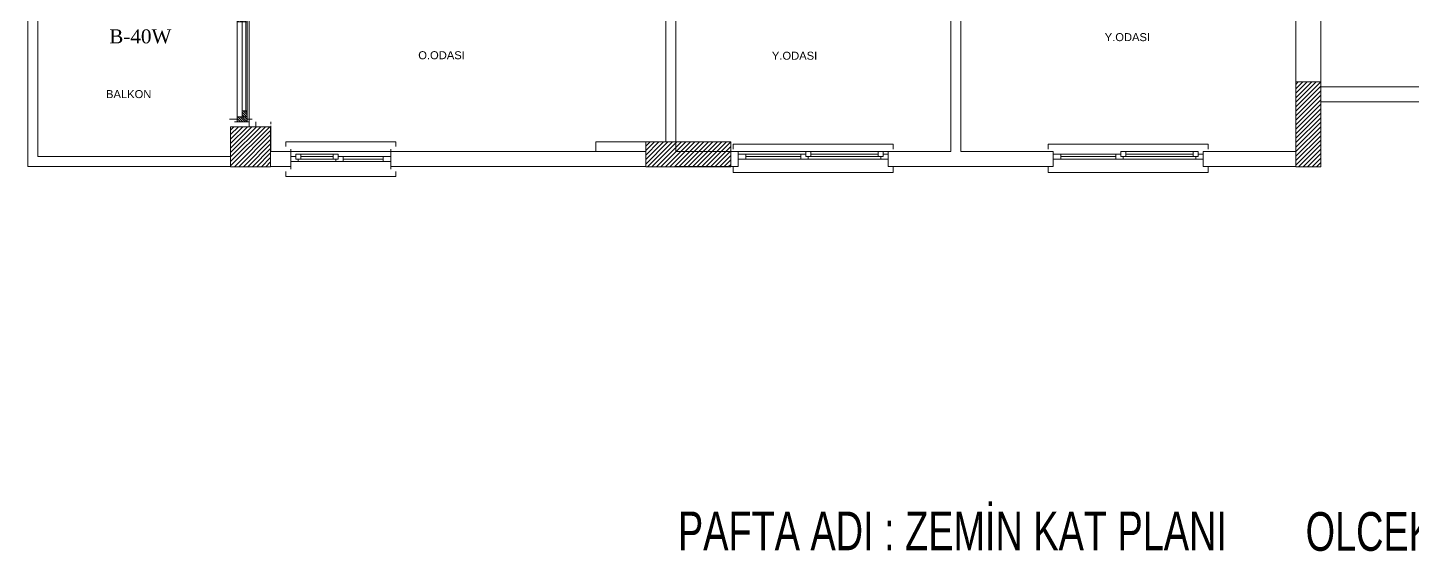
# Model space of a CAD drawing. Header units: millimetres. Extents: x 3395 to 31170, y 2853 to 7104.
# Drawn here: x 11059 to 12444, y 4061 to 4586 of the extents above; entities that cross this region are included whole.
import ezdxf

# ---------------------------------------------------------------- set-up
doc = ezdxf.new("R2010")
doc.units = ezdxf.units.MM
for name, color, linetype, lineweight in [('Duvar', 7, 'Continuous', 20), ('KAPEN', 30, 'Continuous', 13), ('SIVA', 42, 'Continuous', 9), ('TR', 252, 'Continuous', 5)]:
    doc.layers.add(name, color=color, linetype=linetype, lineweight=lineweight)
doc.layers.add('YazılarY.', color=7, linetype='Continuous')
doc.styles.add('MEKAN', font='times.ttf')
doc.styles.get("Standard").update_dxf_attribs({"font": 'arial.ttf'})
doc.styles.add('style1', font='arial.ttf')
pattern_1 = [(-45, (464486.7711, 4329893.691), (1.122532015, 1.122532015), [])]
pattern_2 = [(-45, (464516.7713, 4329883.691), (1.122532015, 1.122532015), [])]

# ---------------------------------------------------------------- blocks, each defined once
blk = doc.blocks.new('BALKON KAPı')
at = {"layer": 'TR'}
h = blk.add_hatch(dxfattribs=at)
h.set_pattern_fill('ANSI31', color=256, scale=0.5, angle=-90, style=0)
h.set_pattern_definition(pattern_1)
h.paths.add_polyline_path([(482556.1, 4265815.1), (482561.1, 4265815.1), (482561.1, 4265810.1), (482561.1, 4265805.1), (482556.1, 4265805.1)])
h = blk.add_hatch(dxfattribs=at)
h.set_pattern_fill('ANSI31', color=256, scale=0.5, angle=-90, style=0)
h.set_pattern_definition(pattern_1)
h.paths.add_polyline_path([(482561.1, 4265815.1), (482567.1, 4265815.1), (482567.1, 4265811.6), (482567.1, 4265810.1), (482561.1, 4265810.1)])
h = blk.add_hatch(dxfattribs=at)
h.set_pattern_fill('ANSI31', color=256, scale=0.5, angle=-90, style=0)
h.set_pattern_definition(pattern_1)
h.paths.add_polyline_path([(482630.1, 4265815.1), (482636.1, 4265815.1), (482636.1, 4265810.1), (482630.1, 4265810.1)])
h = blk.add_hatch(dxfattribs=at)
h.set_pattern_fill('ANSI31', color=256, scale=0.5, angle=-90, style=0)
h.set_pattern_definition(pattern_2)
h.paths.add_polyline_path([(482731.1, 4265810.1), (482731.1, 4265815.1), (482736.1, 4265815.1), (482736.1, 4265805.1), (482731.1, 4265805.1)])
h = blk.add_hatch(dxfattribs=at)
h.set_pattern_fill('ANSI31', color=256, scale=0.5, angle=-90, style=0)
h.set_pattern_definition(pattern_1)
h.paths.add_polyline_path([(482630.1, 4265810.1), (482636.1, 4265810.1), (482636.1, 4265806.6), (482636.1, 4265805.1), (482630.1, 4265805.1)])
h = blk.add_hatch(dxfattribs=at)
h.set_pattern_fill('ANSI31', color=256, scale=0.5, angle=-90, style=0)
h.set_pattern_definition(pattern_2)
h.paths.add_polyline_path([(482725.1, 4265810.1), (482731.1, 4265810.1), (482731.1, 4265805.1), (482725.1, 4265805.1), (482725.1, 4265806.6)])
at = {"layer": 'Duvar', "linetype": 'ByBlock'}
for p, q in [((482556.1, 4265817.7), (482556.1, 4265802.7)), ((482736.1, 4265817.7), (482736.1, 4265802.7))]:
    blk.add_line(p, q, dxfattribs=at)
at = {"layer": 'KAPEN'}
for p, q in [((482636.1, 4265815.1), (482731.1, 4265815.1)), ((482636.1, 4265805.1), (482561.1, 4265805.1))]:
    blk.add_line(p, q, dxfattribs=at)
blk.add_lwpolyline([(482561.1, 4265815.1), (482561.1, 4265882.6)], dxfattribs=at)
for points in [[(482556.1, 4265815.1), (482561.1, 4265815.1), (482561.1, 4265805.1), (482556.1, 4265805.1)], [(482567.1, 4265810.1), (482561.1, 4265810.1), (482561.1, 4265815.1), (482567.1, 4265815.1)], [(482567.1, 4265811.6), (482630.1, 4265811.6), (482630.1, 4265815.1), (482567.1, 4265815.1)], [(482624.6, 4265819.6), (482633.6, 4265819.6), (482633.6, 4265815.6), (482632.6, 4265815.6), (482632.6, 4265818.6), (482625.6, 4265818.6), (482625.6, 4265818.1), (482624.6, 4265818.1)], [(482630.1, 4265810.1), (482636.1, 4265810.1), (482636.1, 4265815.1), (482630.1, 4265815.1)], [(482631.1, 4265815.1), (482631.1, 4265815.6), (482635.1, 4265815.6), (482635.1, 4265815.1)], [(482731.1, 4265815.1), (482736.1, 4265815.1), (482736.1, 4265805.1), (482731.1, 4265805.1)], [(482567.1, 4265810.1), (482630.1, 4265810.1), (482630.1, 4265811.6), (482567.1, 4265811.6)], [(482636.1, 4265805.1), (482630.1, 4265805.1), (482630.1, 4265810.1), (482636.1, 4265810.1)], [(482725.1, 4265806.6), (482636.1, 4265806.6), (482636.1, 4265810.1), (482725.1, 4265810.1)], [(482725.1, 4265805.1), (482636.1, 4265805.1), (482636.1, 4265806.6), (482725.1, 4265806.6)], [(482725.1, 4265805.1), (482731.1, 4265805.1), (482731.1, 4265810.1), (482725.1, 4265810.1)]]:
    blk.add_lwpolyline(points, close=True, dxfattribs=at)
blk.add_arc((482563.2, 4265814.8), 67.9, 4.0934, 91.8142, dxfattribs=at)
at = {"layer": 'SIVA'}
for p, q in [((482558.6, 4265822.7), (482558.6, 4265815.1)), ((482733.6, 4265822.7), (482733.6, 4265815.1)), ((482558.6, 4265805.1), (482558.6, 4265800.2)), ((482733.6, 4265805.1), (482733.6, 4265800.2))]:
    blk.add_line(p, q, dxfattribs=at)

msp = doc.modelspace()

# ---------------------------------------------------------------- linework, layer by layer
at = {"layer": 'Duvar'}
for p, q in [((11982.5, 4816.5), (11982.5, 4461.5)), ((11992.5, 4816.5), (11992.5, 4461.5)), ((12352.5, 4811.5), (12352.5, 4531.5)), ((11697.5, 4471.5), (11697.5, 4801.5)), ((11707.5, 4801.5), (11707.5, 4471.5)), ((12327.5, 4801.5), (12327.5, 4531.5)), ((11059.5, 4751.5), (11059.5, 4446.5)), ((11069.5, 4751.5), (11069.5, 4456.5)), ((12327.4, 4531.4), (12352.4, 4531.4)), ((12327.4, 4531.4), (12327.4, 4446.4)), ((12352.4, 4531.4), (12352.4, 4446.4)), ((12452.5, 4526.5), (12352.5, 4526.5)), ((12352.5, 4511.5), (12452.5, 4511.5)), ((12352.5, 4456.4), (12352.5, 4501.4)), ((11262.4, 4486.4), (11302.4, 4486.4)), ((11262.4, 4486.4), (11262.4, 4446.4)), ((11287.5, 4491.5), (11287.5, 4486.5)), ((11302.4, 4486.4), (11302.4, 4446.4)), ((11302.5, 4491.5), (11302.5, 4489)), ((11302.5, 4487.2), (11302.5, 4486.5)), ((11302.5, 4461.5), (11322.5, 4461.5)), ((11322.5, 4464), (11322.5, 4444)), ((11322.5, 4446.5), (11322.5, 4461.5)), ((11332.5, 4459), (11365, 4459)), ((11422.5, 4464), (11422.5, 4444)), ((11422.5, 4461.5), (11677.5, 4461.5)), ((11422.5, 4446.5), (11422.5, 4461.5)), ((11677.4, 4471.4), (11762.4, 4471.4)), ((11677.4, 4471.4), (11677.4, 4446.4)), ((11762.4, 4471.4), (11762.4, 4446.4)), ((11762.5, 4461.5), (11770, 4461.5)), ((11770, 4446.5), (11770, 4461.5)), ((11770, 4451.5), (11770, 4461.5)), ((11770, 4461.5), (11770, 4451.5)), ((11770, 4461.5), (11770, 4451.5)), ((11770, 4461.5), (11770, 4451.5)), ((11770, 4461.5), (11770, 4446.5)), ((11832.5, 4459), (11777.5, 4459)), ((11832.5, 4454), (11832.5, 4459)), ((11910, 4461.5), (11842.5, 4461.5)), ((11842.5, 4459), (11910, 4459)), ((11920, 4461.5), (11920, 4446.5)), ((11920, 4451.5), (11920, 4461.5)), ((11920, 4461.5), (11920, 4451.5)), ((11920, 4461.5), (11920, 4451.5)), ((11920, 4461.5), (11920, 4451.5)), ((11920, 4461.5), (11982.5, 4461.5)), ((11920, 4461.5), (11920, 4446.5)), ((11920, 4459), (11920, 4454)), ((11992.5, 4461.5), (12085, 4461.5)), ((12085, 4446.5), (12085, 4461.5)), ((12085, 4451.5), (12085, 4461.5)), ((12085, 4461.5), (12085, 4451.5)), ((12085, 4461.5), (12085, 4451.5)), ((12085, 4461.5), (12085, 4451.5)), ((12085, 4461.5), (12085, 4446.5)), ((12147.5, 4459), (12092.5, 4459)), ((12147.5, 4454), (12147.5, 4459)), ((12225, 4461.5), (12157.5, 4461.5)), ((12157.5, 4459), (12225, 4459)), ((12235, 4461.5), (12235, 4446.5)), ((12235, 4451.5), (12235, 4461.5)), ((12235, 4461.5), (12235, 4451.5)), ((12235, 4461.5), (12235, 4451.5)), ((12235, 4461.5), (12235, 4451.5)), ((12235, 4461.5), (12327.5, 4461.5)), ((12235, 4461.5), (12235, 4446.5)), ((12235, 4459), (12235, 4454)), ((11262.5, 4446.5), (11059.5, 4446.5)), ((11262.5, 4456.5), (11069.5, 4456.5)), ((11262.4, 4446.4), (11302.4, 4446.4)), ((11302.5, 4446.5), (11322.5, 4446.5)), ((11330, 4451.5), (11367.5, 4451.5)), ((11365, 4456.5), (11332.5, 4456.5)), ((11365, 4454), (11332.5, 4454)), ((11375, 4451.5), (11375, 4456.5)), ((11375, 4456.5), (11415, 4456.5)), ((11415, 4454), (11375, 4454)), ((11415, 4451.5), (11375, 4451.5)), ((11422.5, 4446.5), (11677.5, 4446.5)), ((11677.4, 4446.4), (11762.4, 4446.4)), ((11707.5, 4446.5), (11770, 4446.5)), ((11777.5, 4456.5), (11832.5, 4456.5)), ((11777.5, 4454), (11832.5, 4454)), ((11912.5, 4454), (11840, 4454)), ((11842.5, 4456.5), (11910, 4456.5)), ((11920, 4446.5), (12085, 4446.5)), ((12092.5, 4456.5), (12147.5, 4456.5)), ((12092.5, 4454), (12147.5, 4454)), ((12227.5, 4454), (12155, 4454)), ((12157.5, 4456.5), (12225, 4456.5)), ((12235, 4446.5), (12327.5, 4446.5)), ((12327.4, 4446.4), (12352.4, 4446.4))]:
    msp.add_line(p, q, dxfattribs=at)
for points in [[(11281.5, 4676.5), (11281.5, 4676.5), (11281.5, 4671.5), (11281, 4671.5), (11281, 4486.4), (11302.5, 4486.4), (11302.5, 4461.5), (11627.5, 4461.5), (11627.5, 4471.5), (11697.5, 4471.5), (11697.5, 4801.5), (11652.5, 4801.5), (11652.5, 4816.5), (11607.5, 4816.5)], [(11957.5, 4816.5), (11982.5, 4816.5), (11982.5, 4461.5), (11707.5, 4461.5), (11707.5, 4801.5), (11827.5, 4801.5), (11827.5, 4816.5), (11877.5, 4816.5)], [(11317.5, 4466.5), (11317.5, 4471.5), (11427.5, 4471.5), (11427.5, 4466.5)], [(11330, 4454), (11332.5, 4454), (11332.5, 4459), (11327.5, 4459), (11327.5, 4456.5)], [(11367.5, 4454), (11365, 4454), (11365, 4459), (11370, 4459), (11370, 4456.5)], [(11765, 4464), (11765, 4469), (11925, 4469), (11925, 4464)], [(11770, 4454), (11777.5, 4454), (11777.5, 4459), (11770, 4459)], [(11832.5, 4454), (11840, 4454), (11840, 4456.5), (11837.5, 4456.5), (11837.5, 4459), (11832.5, 4459)], [(11840, 4456.5), (11842.5, 4456.5), (11842.5, 4461.5), (11837.5, 4461.5), (11837.5, 4459)], [(11912.5, 4456.5), (11910, 4456.5), (11910, 4461.5), (11915, 4461.5), (11915, 4459)], [(11920, 4454), (11912.5, 4454), (11912.5, 4456.5), (11915, 4456.5), (11915, 4459), (11920, 4459)], [(12080, 4464), (12080, 4469), (12240, 4469), (12240, 4464)], [(12085, 4454), (12092.5, 4454), (12092.5, 4459), (12085, 4459)], [(12147.5, 4454), (12155, 4454), (12155, 4456.5), (12152.5, 4456.5), (12152.5, 4459), (12147.5, 4459)], [(12155, 4456.5), (12157.5, 4456.5), (12157.5, 4461.5), (12152.5, 4461.5), (12152.5, 4459)], [(12227.5, 4456.5), (12225, 4456.5), (12225, 4461.5), (12230, 4461.5), (12230, 4459)], [(12235, 4454), (12227.5, 4454), (12227.5, 4456.5), (12230, 4456.5), (12230, 4459), (12235, 4459)], [(11322.5, 4451.5), (11330, 4451.5), (11330, 4454), (11327.5, 4454), (11327.5, 4456.5), (11322.5, 4456.5)], [(11375, 4451.5), (11367.5, 4451.5), (11367.5, 4454), (11370, 4454), (11370, 4456.5), (11375, 4456.5)], [(11422.5, 4451.5), (11415, 4451.5), (11415, 4456.5), (11422.5, 4456.5)], [(11765, 4446.5), (11765, 4440.5), (11925, 4440.5), (11925, 4446.5)], [(12080, 4446.5), (12080, 4440.5), (12240, 4440.5), (12240, 4446.5)], [(11317.5, 4441.5), (11317.5, 4436.5), (11427.5, 4436.5), (11427.5, 4441.5)]]:
    msp.add_lwpolyline(points, dxfattribs=at)
at = {"layer": 'TR', "ltscale": 2}
for p, q in [((12327.4, 4528.8), (12330, 4531.4)), ((12327.4, 4524.3), (12334.5, 4531.4)), ((12327.4, 4519.9), (12338.9, 4531.4)), ((12327.4, 4515.4), (12343.4, 4531.4)), ((12327.4, 4510.9), (12347.9, 4531.4)), ((12327.4, 4506.4), (12352.4, 4531.4)), ((12327.4, 4501.9), (12352.4, 4526.9)), ((12327.4, 4497.4), (12352.4, 4522.4)), ((12327.4, 4492.9), (12352.4, 4517.9)), ((12327.4, 4488.4), (12352.4, 4513.4)), ((12327.4, 4483.9), (12352.4, 4508.9)), ((12327.4, 4479.4), (12352.4, 4504.4)), ((12327.4, 4475), (12352.4, 4500)), ((11262.4, 4483.1), (11265.7, 4486.4)), ((11262.4, 4478.6), (11270.2, 4486.4)), ((11262.4, 4474.1), (11274.7, 4486.4)), ((11262.4, 4469.6), (11279.2, 4486.4)), ((11262.4, 4465.1), (11283.7, 4486.4)), ((11262.4, 4460.6), (11288.2, 4486.4)), ((11262.4, 4456.2), (11292.7, 4486.4)), ((11262.4, 4451.7), (11297.1, 4486.4)), ((11262.4, 4447.2), (11301.6, 4486.4)), ((12327.4, 4470.5), (12352.4, 4495.5)), ((12327.4, 4466), (12352.4, 4491)), ((12327.4, 4461.5), (12352.4, 4486.5)), ((11266.1, 4446.4), (11302.4, 4482.7)), ((11270.6, 4446.4), (11302.4, 4478.2)), ((11275.1, 4446.4), (11302.4, 4473.7)), ((12327.4, 4457), (12352.4, 4482)), ((12327.4, 4452.5), (12352.4, 4477.5)), ((12327.4, 4448), (12352.4, 4473)), ((11279.6, 4446.4), (11302.4, 4469.2)), ((11284.1, 4446.4), (11302.4, 4464.7)), ((11288.6, 4446.4), (11302.4, 4460.2)), ((11677.4, 4467), (11681.8, 4471.4)), ((11677.4, 4462.6), (11686.3, 4471.4)), ((11677.4, 4458.1), (11690.7, 4471.4)), ((11677.4, 4453.6), (11695.2, 4471.4)), ((11677.4, 4449.1), (11699.7, 4471.4)), ((11679.2, 4446.4), (11704.2, 4471.4)), ((11683.7, 4446.4), (11708.7, 4471.4)), ((11688.2, 4446.4), (11713.2, 4471.4)), ((11692.7, 4446.4), (11717.7, 4471.4)), ((11697.2, 4446.4), (11722.2, 4471.4)), ((11701.7, 4446.4), (11726.7, 4471.4)), ((11706.2, 4446.4), (11731.2, 4471.4)), ((11710.6, 4446.4), (11735.6, 4471.4)), ((11715.1, 4446.4), (11740.1, 4471.4)), ((11719.6, 4446.4), (11744.6, 4471.4)), ((11724.1, 4446.4), (11749.1, 4471.4)), ((11728.6, 4446.4), (11753.6, 4471.4)), ((11733.1, 4446.4), (11758.1, 4471.4)), ((11737.6, 4446.4), (11762.4, 4471.2)), ((11742.1, 4446.4), (11762.4, 4466.7)), ((11746.6, 4446.4), (11762.4, 4462.2)), ((12330.3, 4446.4), (12352.4, 4468.5)), ((12334.8, 4446.4), (12352.4, 4464)), ((12339.3, 4446.4), (12352.4, 4459.5)), ((11293.1, 4446.4), (11302.4, 4455.7)), ((11297.6, 4446.4), (11302.4, 4451.3)), ((11302, 4446.4), (11302.4, 4446.8)), ((11751.1, 4446.4), (11762.4, 4457.8)), ((11755.5, 4446.4), (11762.4, 4453.3)), ((11760, 4446.4), (11762.4, 4448.8)), ((12343.8, 4446.4), (12352.4, 4455.1)), ((12348.2, 4446.4), (12352.4, 4450.6))]:
    msp.add_line(p, q, dxfattribs=at)

# ---------------------------------------------------------------- block references
at = {"layer": 'Duvar', "xscale": -1, "rotation": 90}
msp.add_blockref('BALKON KAPı', (4277084.1, 487227.5), dxfattribs=at)

# ---------------------------------------------------------------- texts
at = {"layer": 'YazılarY.', "style": 'MEKAN'}
msp.add_text('B-40W', height=14, dxfattribs=at).set_placement((11141, 4569.9))
at = {"layer": 'YazılarY.', "color": 3, "style": 'style1', "width": 0.7}
for s, p in [('PAFTA ADI : ZEMİN KAT PLANI', (11709.7, 4062.6)), ('OLCEK : 1 / 50', (12337.3, 4062))]:
    msp.add_text(s, height=38.707, dxfattribs=at).set_placement(p)
at = {"layer": 'YazılarY.', "linetype": 'ByBlock', "char_height": 8, "attachment_point": 7}
for s, insert in [('Y.ODASI', (12136.4, 4572)), ('O.ODASI', (11450, 4553.9)), ('Y.ODASI', (11803.6, 4553.4)), ('BALKON', (11137.8, 4515))]:
    msp.add_mtext_dynamic_manual_height_columns(s, width=66.173, gutter_width=12.5, heights=[0], dxfattribs=dict(at, insert=insert))

doc.saveas('drawing.dxf')
